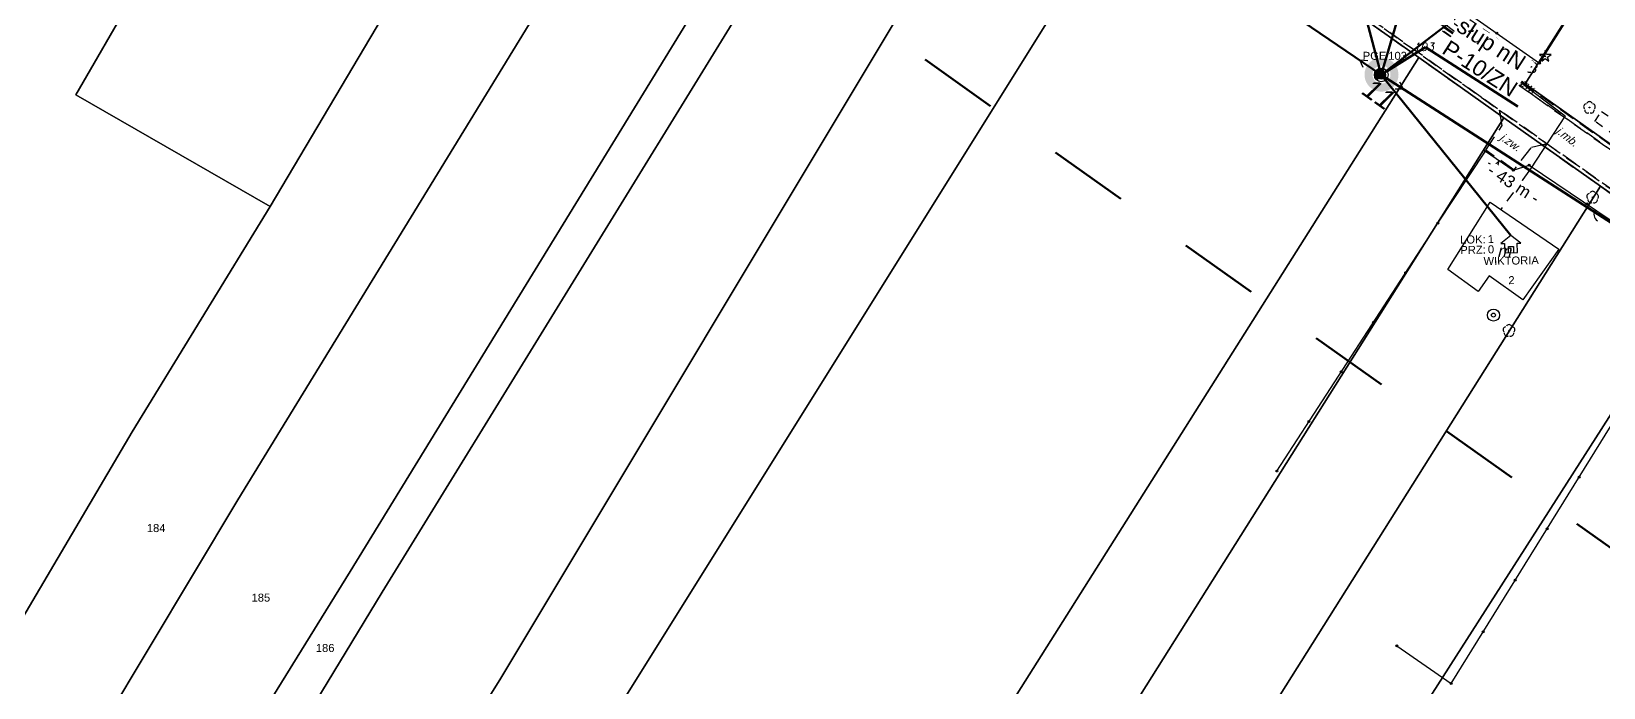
# Model space of a CAD drawing. Header units: metres. Extents: x 7542702 to 7555152, y 5804026 to 5815503.
# Drawn here: x 7547539.8 to 7547736.3, y 5806213.5 to 5806295.5 of the extents above; entities that cross this region are included whole.
import ezdxf
from ezdxf import colors
from ezdxf.entities.mleader import LeaderData, LeaderLine
from ezdxf.enums import TextEntityAlignment as Align
from ezdxf.math import Vec2, Vec3

# ---------------------------------------------------------------- set-up
doc = ezdxf.new("R2010")
doc.units = ezdxf.units.M
for name, pattern in [('4001', [0]), ('4002', [2, 1, -1]), ('4003', [3, 2, -1])]:
    doc.linetypes.add(name, pattern=pattern)
doc.layers.add('!tele', color=30, linetype='Continuous', lineweight=50, plot=False)
for name, color, linetype, lineweight in [('!trafo', 6, '4002', 50), ('_KABEL_ABONENCKI_NAPOWIETRZNY', 104, 'Continuous', 50), ('_MUFA', 202, 'Continuous', 30), ('_numery slupow etap 4 cz. 2', 7, 'Continuous', 40), ('_PA_OPCJONALNE', 1, 'Continuous', 30), ('_SIEC_NAPOWIETRZNA', 5, 'Continuous', 50), ('_SLUP_DZIERZAWIONY_ENERGETYCZNY', 1, 'Continuous', 30)]:
    doc.layers.add(name, color=color, linetype=linetype, lineweight=lineweight)
for name, color, linetype in [('_MM mufy', 3, 'Continuous'), ('_MM opisy', 7, 'Continuous'), ('_MM slupy', 5, 'Continuous'), ('Budynki', 7, 'Continuous'), ('Drogi', 135, 'Continuous'), ('Dzialki', 165, 'Continuous'), ('Linie_napowietrzne', 184, 'Continuous'), ('makro-numeracja-punktow', 7, 'Continuous'), ('Ogrodzenia', 184, 'Continuous'), ('Projekty', 252, 'Continuous'), ('Roslinnosc', 104, 'Continuous'), ('SYSTEM', 250, 'Continuous'), ('Uz_Telekomunikacja', 252, 'Continuous'), ('Wody', 184, 'Continuous')]:
    doc.layers.add(name, color=color, linetype=linetype)
doc.layers.add('DIM', color=7, linetype='Continuous', plot=False)
doc.layers.get('_MUFA').off()
doc.styles.add('DYN_DIM', font='arial.ttf')
doc.styles.add('GeodText', font='romans.shx', dxfattribs={"oblique": 14.323945})
doc.styles.get("Standard").update_dxf_attribs({"font": 'arial.ttf'})
doc.dimstyles.new('opis linie', dxfattribs={"dimtxt": 1.5, "dimasz": 0.18, "dimexe": 0.18, "dimexo": 0.0625, "dimgap": 2.5, "dimtad": 4, "dimdec": 0, "dimzin": 0, "dimdsep": 46, "dimtxsty": 'Standard', "dimcen": 0.09, "dimse1": 1, "dimse2": 1, "dimsd1": 1, "dimsd2": 1, "dimclrt": 256, "dimadec": 0, "dimazin": 0, "dimtfac": 1, "dimtdec": 0, "dimtofl": 0, "dimtmove": 0, "dimatfit": 3, "dimfxl": 1, "dimtfill": 1, "dimtolj": 1, "dimtzin": 0, "dimarcsym": 0})
doc.dimstyles.get("Standard").update_dxf_attribs({"dimtxt": 0.18, "dimasz": 0.18, "dimexe": 0.18, "dimexo": 0.0625, "dimgap": 0.09, "dimtad": 0, "dimtih": 1, "dimtoh": 1, "dimdec": 4, "dimzin": 0, "dimdsep": 46, "dimtxsty": 'Standard', "dimcen": 0.09, "dimadec": 0, "dimazin": 0, "dimtfac": 1, "dimtdec": 4, "dimtofl": 0, "dimtmove": 0, "dimatfit": 3, "dimfxl": 1, "dimtolj": 1, "dimtzin": 0, "dimarcsym": 0})

# ---------------------------------------------------------------- blocks, each defined once
blk = doc.blocks.new('1281')
at = {"layer": 'Ogrodzenia', "color": 184, "linetype": 'Continuous'}
for radius in [0.24, 0.16, 0.08]:
    blk.add_circle((0, 0), radius, dxfattribs=at)
blk = doc.blocks.new('1422')
at = {"layer": 'Roslinnosc', "color": 104, "linetype": 'Continuous'}
blk.add_circle((0, 0), 0.1, dxfattribs=at)
for centre, start, end in [((-0.71, 0.23), 102.5, 221.75), ((0, 0.75), 30.19, 149.77), ((0.71, 0.23), 318.3, 77.49), ((-0.44, -0.61), 174.33, 293.45), ((0.44, -0.61), 246.24, 5.74)]:
    blk.add_arc(centre, 0.75, start, end, dxfattribs=at)
blk = doc.blocks.new('1412')
at = {"layer": 'Roslinnosc', "color": 104, "linetype": 'Continuous'}
for p, q in [((-0.33, 0.47), (-1.43, 0.47)), ((-1.43, 0.47), (-0.55, -0.17)), ((0, 1.5), (-0.33, 0.47)), ((0.33, 0.47), (0, 1.5)), ((1.43, 0.47), (0.33, 0.47)), ((0.55, -0.17), (1.43, 0.47)), ((-0.55, -0.17), (-0.88, -1.21)), ((-0.88, -1.21), (0, -0.57)), ((0, -0.57), (0.88, -1.21)), ((0.88, -1.21), (0.55, -0.17))]:
    blk.add_line(p, q, dxfattribs=at)
blk.add_circle((0, 0), 0.1, dxfattribs=at)
blk = doc.blocks.new('2284')
at = {"layer": 'Ogrodzenia', "color": 184, "linetype": 'Continuous'}
blk.add_line((0, 0), (0, 1), dxfattribs=at)
blk = doc.blocks.new('1284')
at = {"layer": 'Ogrodzenia', "color": 184, "linetype": 'Continuous'}
blk.add_arc((0, 2), 2, 270, 0, dxfattribs=at)
blk = doc.blocks.new('2283')
at = {"layer": 'Ogrodzenia', "color": 184, "linetype": 'Continuous'}
blk.add_line((0, 0), (0, 1), dxfattribs=at)
blk = doc.blocks.new('1283')
at = {"layer": 'Ogrodzenia', "color": 184, "linetype": 'Continuous'}
for centre, start, end in [((0, 2), 270, 0), ((0, -2), 0, 90)]:
    blk.add_arc(centre, 2, start, end, dxfattribs=at)
blk = doc.blocks.new('1361')
at = {"layer": 'Linie_napowietrzne', "color": 184, "linetype": 'Continuous'}
blk.add_circle((0, 0), 0.5, dxfattribs=at)
blk = doc.blocks.new('1651')
at = {"layer": 'Wody', "color": 184, "linetype": 'Continuous'}
for radius in [1.5, 0.5]:
    blk.add_circle((0, 0), radius, dxfattribs=at)
blk = doc.blocks.new('ADRES')
for points in [[(0.79, -2.15), (0.79, -2.15), (0.79, -0.99), (1.24, -0.99), (0, 0), (-1.24, -0.99), (-0.79, -0.99), (-0.79, -2.15), (0.79, -2.15), (0.79, -2.15)], [(-0.31, -2.15), (-0.31, -1.4), (0.31, -1.4), (0.31, -2.15)]]:
    blk.add_lwpolyline(points)
at = {"color": 212, "insert": (-3.15, -0.43), "char_height": 1, "width": 1e-16, "attachment_point": 6}
blk.add_mtext('LOK:  ', dxfattribs=at)
at = {"color": 4, "insert": (-3.15, -1.72), "char_height": 1, "width": 1e-16, "attachment_point": 6}
blk.add_mtext('PRZ: ', dxfattribs=at)
at = {"color": 7}
for tag, flags, p in [('ID_OBSZARU', 13, (29.07, 23.06)), ('WOJEWODZTWO', 13, (23.29, 19.95)), ('POWIAT', 13, (29.07, 18.51)), ('GMINA', 13, (29.07, 16.8)), ('TERC', 13, (29.07, 15.22)), ('SIMC', 13, (29.07, 13.42)), ('ULIC', 13, (29.07, 11.76)), ('SZEROKOSC_GEOGRAFICZNA', 13, (18.71, 10.18)), ('DLUGOSC_GEOGRAFICZNA', 13, (29.07, 8.25)), ('KATEGORIA_STAWKI_JEDNOSTKOWEJ_100', 13, (29.07, 4.77)), ('KWOTA_STAWKI_JEDNOSTKOWEJ_100', 13, (29.07, 2.89)), ('DOFINANSOWANIE_95', 13, (29.07, 0.87)), ('MIEJSCOWOSC', 12, (0, -3.65)), ('ULICA', 12, (0, -4.88)), ('NR_PORZADKOWY', 12, (0, -6.09))]:
    blk.add_attdef(tag, text='', height=1, dxfattribs=dict(at, flags=flags)).set_placement(p, align=Align.CENTER)
at = {"color": 1}
for tag, flags, p in [('ID_PA', 5, (29.07, 21.57)), ('RODZAJ_OBIEKTU', 5, (29.07, 6.63)), ('ZAPAS', 13, (29.07, -2.62))]:
    blk.add_attdef(tag, text='', height=1, dxfattribs=dict(at, flags=flags)).set_placement(p, align=Align.CENTER)
at = {"color": 212, "flags": 12}
blk.add_attdef('LICZBA_LOKALI', text='', height=1, dxfattribs=at).set_placement((-2.88, -0.43), align=Align.MIDDLE_LEFT)
at = {"color": 150, "flags": 12}
for tag, p in [('MUFA', (1.78, -0.93)), ('NUMER_WLOKNA', (1.86, -2.2))]:
    blk.add_attdef(tag, p, '', height=1, dxfattribs=at)
at = {"color": 7, "style": 'DYN_DIM', "flags": 13}
blk.add_attdef('ODC_FUNKCJONALNY', text='', height=1, dxfattribs=at).set_placement((29.07, -1.01), align=Align.CENTER)
at = {"color": 4, "flags": 12}
blk.add_attdef('LICZBA_SED_W_DANYM_PA', text='', height=1, dxfattribs=at).set_placement((-2.88, -1.72), align=Align.MIDDLE_LEFT)
blk = doc.blocks.new('1047')
at = {"layer": 'SYSTEM', "color": 250, "linetype": 'Continuous'}
blk.add_line((0, 1), (0, 11), dxfattribs=at)
blk = doc.blocks.new('1046')
at = {"layer": 'SYSTEM', "color": 250, "linetype": 'Continuous'}
for p, q in [((0, 1), (0, 11)), ((-1, 4.8), (0, 6.5)), ((1, 4.8), (0, 6.5))]:
    blk.add_line(p, q, dxfattribs=at)
blk = doc.blocks.new('SLUP_DZIERZAWIONY')
h = blk.add_hatch(color=256)
h.dxf.hatch_style = 1
h.paths.add_polyline_path([(0.53, 0, 1), (-0.53, 0, 1)])
at = {"lineweight": 30}
blk.add_circle((0, 0), 0.527, dxfattribs=at)
at = {"color": 7, "style": 'DYN_DIM', "flags": 13}
blk.add_attdef('ODC_FUNKCJONALNY', text='', height=1, dxfattribs=at).set_placement((0.36, 3.33), align=Align.CENTER)
at = {"color": 7, "flags": 12}
blk.add_attdef('WLASCICIEL', text='', height=1, dxfattribs=at).set_placement((0.63, 1.89), align=Align.RIGHT)
blk.add_attdef('SLUP_NUMER', (0.87, 1.89), '', height=1, dxfattribs=at)
blk.add_attdef('TYP', text='', height=1, dxfattribs=at).set_placement((0, -2.82), align=Align.CENTER)
blk = doc.blocks.new('MUFA_II')
at = {"layer": '_MM mufy'}
h = blk.add_hatch(color=256, dxfattribs=at)
h.dxf.hatch_style = 1
h.paths.add_polyline_path([(2.15, 0.12, 1), (-2.1, -0.05, 1)])
h.paths.add_polyline_path([(-1.1, -0.01, -1), (1.15, 0.08, -1)], flags=16)
h.paths.add_polyline_path([(-0.83, 0, -1), (0.88, 0.07, -1)], flags=0)
blk = doc.blocks.new('ZN')
at = {"layer": '_MM slupy', "transparency": 33554687}
h = blk.add_hatch(color=256, dxfattribs=at)
h.dxf.hatch_style = 1
h.paths.add_polyline_path([(0, -0.86), (0, 0.86, 1)])
at = {"layer": '_MM slupy'}
blk.add_circle((0, 0), 0.857, dxfattribs=at)
blk = doc.blocks.new('*D199')
at = {"layer": 'Defpoints', "color": 0}
for p in [(7547708.5, 5806290.04), (7547708.91, 5806290.67), (7547744.3, 5806267.03)]:
    blk.add_point(p, dxfattribs=at)
at = {"layer": 'DIM', "insert": (7547725.04, 5806276.42), "char_height": 1.5, "attachment_point": 5, "rotation": 327.2696, "bg_fill": 3, "box_fill_scale": 1.1, "bg_fill_color": 9, "bg_fill_true_color": 13158600, "bg_fill_transparency": 0}
blk.add_mtext('\\A1;- 43 m -', dxfattribs=at)
blk = doc.blocks.new('*D200')
at = {"layer": 'Defpoints', "color": 0}
for p in [(7547667.43, 5806318.86), (7547667.01, 5806318.24), (7547708.5, 5806290.04)]:
    blk.add_point(p, dxfattribs=at)
at = {"layer": 'DIM', "insert": (7547686.34, 5806302.06), "char_height": 1.5, "attachment_point": 5, "rotation": 325.7968, "bg_fill": 3, "box_fill_scale": 1.1, "bg_fill_color": 9, "bg_fill_true_color": 13158600, "bg_fill_transparency": 0}
blk.add_mtext('\\A1;- 50 m -', dxfattribs=at)
blk = doc.blocks.new('q')
at = {"layer": '_MM slupy'}
blk.add_blockref('ZN', (0, 0), dxfattribs=at)
at = {"layer": '_MM opisy'}
ml = blk.add_multileader_mtext('Standard', dxfattribs=at)
ml.set_content('\\pxql;słup nN\\PP-10/ZN', color=256)
ml.set_leader_properties()
ml.build(insert=Vec2(0, 0))
ml.multileader.update_dxf_attribs({"has_text_frame": 1, "text_left_attachment_type": 5, "text_right_attachment_type": 5, "dogleg_length": 1, "arrow_head_size": 1})
ctx = ml.context
ctx.base_point, ctx.char_height, ctx.arrow_head_size, ctx.landing_gap_size, ctx.plane_origin = Vec3(3.75, 5.9), 2, 1, 1, Vec3(1.72, -1.42)
ctx.left_attachment, ctx.right_attachment = 5, 5
notes = []
notes.append((ctx, [(0, (1, 1, 0), (2.75, 5.9), (1, 0), 1, [(0, [(0, 0), (2.75, 5.9)], 0, [])])]))
ctx.mtext.insert, ctx.mtext.flow_direction = Vec3(4.75, 11.7), 5
ctx.mtext.has_bg_fill, ctx.mtext.bg_color, ctx.mtext.bg_scale_factor, ctx.mtext.bg_transparency, ctx.mtext.use_window_bg_color = 1, -1023410175, 1, 0, 1
for ctx, leaders in notes:
    for number, flags, end, landing, length, lines in leaders:
        leader = LeaderData()
        leader.index, (leader.has_last_leader_line, leader.has_dogleg_vector, leader.attachment_direction) = number, flags
        leader.last_leader_point, leader.dogleg_vector, leader.dogleg_length = Vec3(end), Vec3(landing), length
        for number, points, colour, breaks in lines:
            line = LeaderLine()
            line.index, line.vertices, line.color, line.breaks = number, Vec3.list(points), colors.encode_raw_color(colour), breaks
            leader.lines.append(line)
        ctx.leaders.append(leader)

msp = doc.modelspace()

# ---------------------------------------------------------------- linework, layer by layer
at = {"layer": '!tele'}
msp.add_lwpolyline([(7547329.99, 5806584.44), (7547366.68, 5806555.52), (7547406.65, 5806523.82), (7547442.58, 5806495.39), (7547480.32, 5806465.41), (7547517.72, 5806435.85), (7547554.04, 5806407.49), (7547592.17, 5806377.21), (7547620.46, 5806353.86), (7547667.01, 5806318.24), (7547708.5, 5806290.04), (7547744.3, 5806267.03)], dxfattribs=at)
at = {"layer": '!trafo', "ltscale": 10}
msp.add_lwpolyline([(7546747.54, 5807433.55), (7546707.13, 5807334.94), (7547051.46, 5807071.49), (7547150.64, 5807000.95), (7547259.86, 5806782.01), (7547244.22, 5806581.99), (7547760.47, 5806214.35), (7547791.76, 5806291.46), (7547331.38, 5806646.8), (7547319.09, 5806843.46), (7547208.46, 5807050.19), (7546929.11, 5807322.84)], close=True, dxfattribs=at)
at = {"layer": '_KABEL_ABONENCKI_NAPOWIETRZNY'}
for points in [[(7547698.19, 5806328.83), (7547708.5, 5806290.04)], [(7547717.77, 5806321.6), (7547708.5, 5806290.04)], [(7547726.24, 5806303.65), (7547708.5, 5806290.04)], [(7547724.68, 5806269.99), (7547708.5, 5806290.04)]]:
    msp.add_lwpolyline(points, dxfattribs=at)
at = {"layer": '_SIEC_NAPOWIETRZNA'}
msp.add_lwpolyline([(7547744.3, 5806267.03), (7547708.5, 5806290.04), (7547667.01, 5806318.24)], dxfattribs=at)
at = {"layer": 'Budynki', "color": 7, "linetype": '4001'}
msp.add_polyline3d([(7547722.11, 5806274.16, 133.81), (7547730.69, 5806268.29, 133.86), (7547726.2, 5806261.95, 134.29), (7547721.97, 5806264.95, 135.16), (7547720.59, 5806263, 135.16), (7547716.8, 5806265.72, 134.99), (7547722.11, 5806274.16, 133.81)], dxfattribs=at)
at = {"layer": 'Drogi', "color": 8, "linetype": '4003'}
for p, q in [((7547699.04, 5806302.76), (7547720.98, 5806287.26)), ((7547720.98, 5806287.26), (7547699.04, 5806302.76)), ((7547720.98, 5806287.26), (7547699.04, 5806302.76)), ((7547723.39, 5806284.94), (7547698.72, 5806302.41)), ((7547716.14, 5806296.11), (7547749.92, 5806272.32)), ((7547722.81, 5806290.79), (7547716.14, 5806295.57)), ((7547716.14, 5806295.57), (7547722.81, 5806290.79)), ((7547716.14, 5806295.57), (7547722.81, 5806290.79)), ((7547743.16, 5806276.45, 133.51), (7547722.81, 5806290.79)), ((7547722.81, 5806290.79), (7547749.64, 5806271.88)), ((7547722.81, 5806290.79), (7547749.64, 5806271.88)), ((7547720.98, 5806287.26), (7547723.27, 5806285.64)), ((7547747.52, 5806268.49), (7547720.98, 5806287.26)), ((7547747.52, 5806268.49), (7547720.98, 5806287.26)), ((7547723.27, 5806285.64), (7547723.39, 5806284.94)), ((7547723.27, 5806285.64), (7547729.21, 5806281.43)), ((7547723.61, 5806283.74), (7547723.27, 5806285.64)), ((7547721.56, 5806280.63), (7547723.61, 5806283.74)), ((7547729.21, 5806281.43), (7547727.17, 5806280.94)), ((7547728.57, 5806281.28), (7547729.21, 5806281.43)), ((7547747.18, 5806268.08), (7547728.57, 5806281.28)), ((7547729.21, 5806281.43), (7547740.86, 5806273.2, 133.5)), ((7547725.07, 5806278.19), (7547721.56, 5806280.63)), ((7547727.17, 5806280.94), (7547725.07, 5806278.19))]:
    msp.add_line(p, q, dxfattribs=at)
at = {"layer": 'Dzialki'}
for p, q in [((7547726.48, 5806288.93), (7547891.64, 5806551.49)), ((7547891.64, 5806551.49), (7547726.48, 5806288.93)), ((7547595.35, 5806374.15), (7547545.33, 5806287.57)), ((7547545.33, 5806287.57), (7547595.35, 5806374.15)), ((7547569.63, 5806273.58), (7547618.56, 5806356.18)), ((7547618.56, 5806356.18), (7547569.63, 5806273.58)), ((7547632.84, 5806346.78), (7547565.59, 5806236.97)), ((7547565.59, 5806236.97), (7547632.84, 5806346.78)), ((7547646.83, 5806337.57), (7547579.63, 5806227.98)), ((7547579.63, 5806227.98), (7547646.83, 5806337.57)), ((7547650.99, 5806334.84), (7547583.63, 5806225.42)), ((7547583.63, 5806225.42), (7547650.99, 5806334.84)), ((7547665.02, 5806325.6), (7547598.32, 5806214.44)), ((7547598.32, 5806214.44), (7547665.02, 5806325.6)), ((7547679.04, 5806316.36), (7547611.17, 5806207.8)), ((7547611.17, 5806207.8), (7547679.04, 5806316.36)), ((7547713.21, 5806292.2), (7547679.04, 5806316.36)), ((7547679.04, 5806316.36), (7547713.21, 5806292.2)), ((7547713.21, 5806292.2), (7547679.04, 5806316.36)), ((7547715.94, 5806296.39), (7547726.48, 5806288.93)), ((7547726.48, 5806288.93), (7547715.94, 5806296.39)), ((7547715.94, 5806296.39), (7547726.48, 5806288.93)), ((7547713.21, 5806292.2), (7547645.86, 5806185.61)), ((7547645.86, 5806185.61), (7547713.21, 5806292.2)), ((7547723.81, 5806284.7), (7547713.21, 5806292.2)), ((7547713.21, 5806292.2), (7547723.81, 5806284.7)), ((7547723.81, 5806284.7), (7547713.21, 5806292.2)), ((7547726.48, 5806288.93), (7547738.56, 5806280.39)), ((7547738.56, 5806280.39), (7547726.48, 5806288.93)), ((7547726.48, 5806288.93), (7547738.56, 5806280.39)), ((7547545.33, 5806287.57), (7547569.63, 5806273.58)), ((7547569.63, 5806273.58), (7547545.33, 5806287.57)), ((7547723.81, 5806284.7), (7547574.99, 5806048.32)), ((7547574.99, 5806048.32), (7547723.81, 5806284.7)), ((7547735.88, 5806276.16), (7547723.81, 5806284.7)), ((7547723.81, 5806284.7), (7547735.88, 5806276.16)), ((7547735.88, 5806276.16), (7547723.81, 5806284.7)), ((7547735.88, 5806276.16), (7547586.98, 5806039.82)), ((7547586.98, 5806039.82), (7547735.88, 5806276.16)), ((7547749.34, 5806266.64), (7547735.88, 5806276.16)), ((7547735.88, 5806276.16), (7547749.34, 5806266.64)), ((7547749.34, 5806266.64), (7547735.88, 5806276.16)), ((7547552.37, 5806245.43), (7547569.63, 5806273.58)), ((7547569.63, 5806273.58), (7547552.37, 5806245.43)), ((7547682.5, 5806162.17), (7547749.34, 5806266.64)), ((7547749.34, 5806266.64), (7547682.5, 5806162.17)), ((7547477.76, 5806118.93), (7547552.37, 5806245.43)), ((7547552.37, 5806245.43), (7547477.76, 5806118.93)), ((7547565.59, 5806236.97), (7547489.91, 5806110.66)), ((7547489.91, 5806110.66), (7547565.59, 5806236.97)), ((7547579.63, 5806227.98), (7547501.8, 5806102.68)), ((7547501.8, 5806102.68), (7547579.63, 5806227.98)), ((7547583.63, 5806225.42), (7547506.82, 5806099.31)), ((7547506.82, 5806099.31), (7547583.63, 5806225.42)), ((7547598.32, 5806214.44), (7547520.2, 5806090.33)), ((7547520.2, 5806090.33), (7547598.32, 5806214.44))]:
    msp.add_line(p, q, dxfattribs=at)
at = {"layer": 'Ogrodzenia', "color": 184, "linetype": '4001'}
for p, q in [((7547728.27, 5806291.51), (7547744.74, 5806317.63)), ((7547717.57, 5806299), (7547728.27, 5806291.51)), ((7547715.56, 5806271.51), (7547721.51, 5806280.5)), ((7547721.51, 5806280.5), (7547725, 5806278.13)), ((7547725, 5806278.13), (7547726.99, 5806278.78)), ((7547726.99, 5806278.78), (7547748.55, 5806264.19)), ((7547695.44, 5806240.55, 133.85), (7547715.56, 5806271.51)), ((7547717.24, 5806214.01, 133.66), (7547737.21, 5806246.23)), ((7547710.45, 5806218.72, 133.76), (7547717.24, 5806214.01, 133.66))]:
    msp.add_line(p, q, dxfattribs=at)
at = {"layer": 'Projekty', "linetype": '4003'}
msp.add_line((7547727.16, 5806278.3, 132.67), (7547723.45, 5806273.24), dxfattribs=at)
at = {"layer": 'Uz_Telekomunikacja', "linetype": '4001'}
for p, q in [((7547712.01, 5806299.88, 132.37), (7547724.92, 5806289.86, 132.47)), ((7547724.92, 5806289.86, 132.47), (7547731.48, 5806284.93, 132.57)), ((7547731.48, 5806284.93, 132.57), (7547727.16, 5806278.3, 132.67))]:
    msp.add_line(p, q, dxfattribs=at)
at = {"layer": 'Wody', "color": 184, "linetype": '4002'}
for points in [[(7547727.1, 5806291.69, 133.5), (7547726.18, 5806290.34, 133.5), (7547717.08, 5806296.8, 0), (7547717.92, 5806298.1, 0), (7547727.1, 5806291.69, 133.5)], [(7547750.21, 5806275.81, 133.1), (7547767.33, 5806264.13, 132.9), (7547766.32, 5806262.71, 133.2), (7547749.24, 5806274.33, 133.5), (7547735.2, 5806284.22, 133.6), (7547736.02, 5806285.49, 133.4), (7547750.21, 5806275.81, 133.1)]]:
    msp.add_polyline3d(points, dxfattribs=at)

# ---------------------------------------------------------------- block references
at = {"layer": '_MUFA'}
msp.add_blockref('MUFA_II', (7547708.5, 5806290.04), dxfattribs=at)
at = {"layer": '_PA_OPCJONALNE'}
ref = msp.add_blockref('ADRES', (7547724.68, 5806269.99), dxfattribs=dict(at, rotation=1))
ref.add_attrib('MIEJSCOWOSC', 'WIKTORIA', dxfattribs={"layer": '0', "color": 7, "height": 1, "rotation": 1, "flags": 12}).set_placement((7547724.74, 5806266.34), align=Align.CENTER)
ref.add_attrib('NR_PORZADKOWY', '2', dxfattribs={"layer": '0', "color": 7, "height": 1, "rotation": 1, "flags": 12}).set_placement((7547724.78, 5806263.9), align=Align.CENTER)
ref.add_attrib('LICZBA_LOKALI', '1', (7547721.81, 5806269.03), dxfattribs={"layer": '0', "color": 212, "height": 1, "rotation": 1, "flags": 12})
ref.add_attrib('LICZBA_SED_W_DANYM_PA', '0', (7547721.83, 5806267.74), dxfattribs={"layer": '0', "color": 4, "height": 1, "rotation": 1, "flags": 12})
at = {"layer": '_SLUP_DZIERZAWIONY_ENERGETYCZNY'}
msp.add_blockref('SLUP_DZIERZAWIONY', (7547708.5, 5806290.04), dxfattribs=at).add_auto_attribs({'WLASCICIEL': 'PGE', 'SLUP_NUMER': '103'})
at = {"layer": 'Linie_napowietrzne', "color": 184, "xscale": 0.5, "yscale": 0.5, "zscale": 0.5}
for name, rotation in [('1046', 55.79676499999998), ('1047', 55.79676499999998), ('1046', 237.2695709999999), ('1047', 237.2695709999999)]:
    msp.add_blockref(name, (7547708.5, 5806290.04), dxfattribs=dict(at, rotation=rotation))
msp.add_blockref('1361', (7547708.5, 5806290.04), dxfattribs=at)
msp.add_blockref('1361', (7547708.5, 5806290.04), dxfattribs=at)
at = {"layer": 'Ogrodzenia', "color": 184, "xscale": 0.5, "yscale": 0.5, "zscale": 0.5}
for p in [(7547722.92, 5806295.25), (7547728.27, 5806291.51), (7547728.27, 5806291.51), (7547721.51, 5806280.5), (7547721.51, 5806280.5), (7547725, 5806278.13), (7547725, 5806278.13), (7547726.99, 5806278.78), (7547726.99, 5806278.78), (7547734.18, 5806273.92), (7547715.56, 5806271.51), (7547715.56, 5806271.51), (7547711.54, 5806265.32), (7547707.51, 5806259.13), (7547703.49, 5806252.93), (7547699.46, 5806246.74), (7547695.44, 5806240.55), (7547733.22, 5806239.79), (7547729.22, 5806233.34), (7547725.23, 5806226.9), (7547721.23, 5806220.45), (7547710.45, 5806218.72), (7547717.24, 5806214.01), (7547717.24, 5806214.01)]:
    msp.add_blockref('1281', p, dxfattribs=at)
at = {"layer": 'Ogrodzenia', "color": 184, "xscale": 0.5}
for name, p, yscale, rotation in [('2283', (7547721.51, 5806280.5), 4.218649, 235.820237), ('2284', (7547735.24, 5806273.2), 1.123299, 235.885527)]:
    msp.add_blockref(name, p, dxfattribs=dict(at, yscale=yscale, rotation=rotation))
at = {"layer": 'Ogrodzenia', "color": 184, "xscale": 0.5, "yscale": 0.5, "zscale": 0.5}
for name, p, rotation in [('1283', (7547723.25, 5806279.32), 235.820237), ('1284', (7547735.24, 5806273.2), 235.885527)]:
    msp.add_blockref(name, p, dxfattribs=dict(at, rotation=rotation))
at = {"layer": 'Roslinnosc', "color": 104, "xscale": 0.5, "yscale": 0.5, "zscale": 0.5}
for name, p in [('1412', (7547729, 5806292.36, 135.54)), ('1422', (7547727.24, 5806291.05, 135.49)), ('1422', (7547734.52, 5806285.96, 135.77)), ('1422', (7547734.91, 5806274.75, 134.45)), ('1422', (7547724.46, 5806258.09, 133.56))]:
    msp.add_blockref(name, p, dxfattribs=at)
at = {"layer": 'Wody', "color": 184, "xscale": 0.5, "yscale": 0.5, "zscale": 0.5}
msp.add_blockref('1651', (7547722.52, 5806260.03, 133.72), dxfattribs=at)

# ---------------------------------------------------------------- texts
at = {"layer": 'Budynki', "color": 7, "oblique": 15}
msp.add_text('m', height=1.5, rotation=359.97, dxfattribs=at).set_placement((7547722.96, 5806267.3))
at = {"layer": 'Drogi', "color": 8, "oblique": 15}
for s, rotation, p in [('j.zw. ', 325.423, (7547725.16, 5806289.23)), ('j.mb. ', 322.1039, (7547730.22, 5806282.86)), ('j.mb. ', 322.1039, (7547730.22, 5806282.86)), ('j.zw. ', 324.7019, (7547723.22, 5806282.03))]:
    msp.add_text(s, height=1, rotation=rotation, dxfattribs=at).set_placement(p)
at = {"layer": 'Dzialki'}
for s, p in [('184', (7547554.21, 5806232.92)), ('185', (7547567.3, 5806224.23)), ('186', (7547575.33, 5806217.94))]:
    msp.add_text(s, height=1, dxfattribs=at).set_placement(p)
at = {"layer": 'makro-numeracja-punktow', "color": 6, "insert": (7547712.5, 5806293.04), "char_height": 1, "attachment_point": 7, "line_spacing_factor": 0.8, "style": 'GeodText'}
msp.add_mtext('103', dxfattribs=at)
at = {"layer": 'Uz_Telekomunikacja', "oblique": 15}
msp.add_text('t', height=0.9, rotation=322.1834, dxfattribs=at).set_placement((7547722.56, 5806291.08))
at = {"layer": 'Wody', "color": 184, "oblique": 15}
msp.add_text('w.', height=1.25, rotation=325.0751, dxfattribs=at).set_placement((7547721.13, 5806294.13))

# ---------------------------------------------------------------- leaders
at = {"layer": 'makro-numeracja-punktow', "color": 6, "has_arrowhead": 0, "annotation_type": 0, "has_hookline": 1, "hookline_direction": 0, "text_width": 2.43}
msp.add_leader([(7547708.5, 5806290.04), (7547712.32, 5806293.04), (7547712.5, 5806293.04)], dimstyle='Standard', dxfattribs=at)

# ---------------------------------------------------------------- next in the draw order: block references
at = {"layer": '!tele', "rotation": 327.2695710300143}
msp.add_blockref('q', (7547708.5, 5806290.04), dxfattribs=at)

# ---------------------------------------------------------------- next in the draw order: dimensions: what is measured, and where the dimension line sits
at = {"layer": 'DIM'}
dim = msp.add_aligned_dim(p1=(7547744.3, 5806267.03), p2=(7547708.5, 5806290.04), distance=-0.75, dimstyle='opis linie', override={"dimpost": '- <> m -'}, dxfattribs=at)
dim.commit()
dim.dimension.update_dxf_attribs({"geometry": '*D199', "text_midpoint": (7547725.04, 5806276.42)})

# ---------------------------------------------------------------- next in the draw order: dimensions: what is measured, and where the dimension line sits
dim = msp.add_aligned_dim(p1=(7547708.5, 5806290.04), p2=(7547667.01, 5806318.24), distance=-0.75, dimstyle='opis linie', override={"dimpost": '- <> m -'}, dxfattribs=at)
dim.commit()
dim.dimension.update_dxf_attribs({"geometry": '*D200', "text_midpoint": (7547686.34, 5806302.06)})

# ---------------------------------------------------------------- next in the draw order: texts
at = {"layer": '_numery slupow etap 4 cz. 2', "oblique": 10}
msp.add_text('11', height=2.5, rotation=324.4981, dxfattribs=at).set_placement((7547705.78, 5806287.84))

doc.saveas('drawing.dxf')
